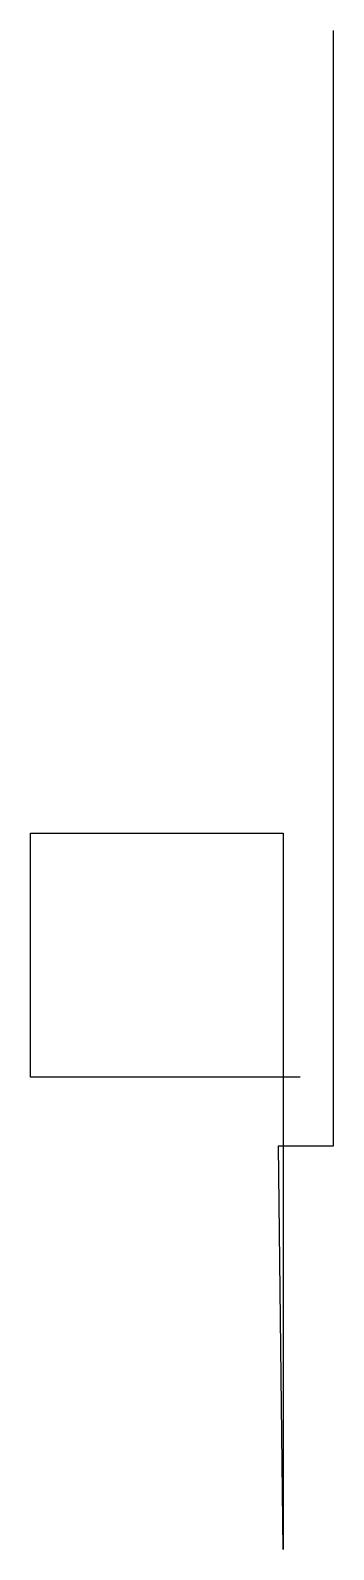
# Model space of a CAD drawing. Header units: metres. Extents: x 20 to 520, y 0 to 2500.
import ezdxf

# ---------------------------------------------------------------- set-up
doc = ezdxf.new("R2010")
doc.units = ezdxf.units.M

msp = doc.modelspace()

# ---------------------------------------------------------------- linework, layer by layer
at = {"layer": 'TOOL_0'}
for p, q in [((519.899, 2499), (519.899, 2500)), ((519.899, 664.723), (519.899, 2499)), ((20.311, 777.72), (20.311, 1179.22)), ((20.311, 1179.22), (436.811, 1179.22)), ((436.811, 1179.22), (436.811, 777.72)), ((436.811, 777.72), (20.311, 777.72)), ((464.811, 777.72), (436.811, 777.72)), ((436.811, 777.72), (436.811, 772.72)), ((436.811, 772.72), (436.811, 0)), ((436.811, 0), (428.917, 664.723)), ((428.917, 664.723), (519.899, 664.723))]:
    msp.add_line(p, q, dxfattribs=at)

doc.saveas('drawing.dxf')
